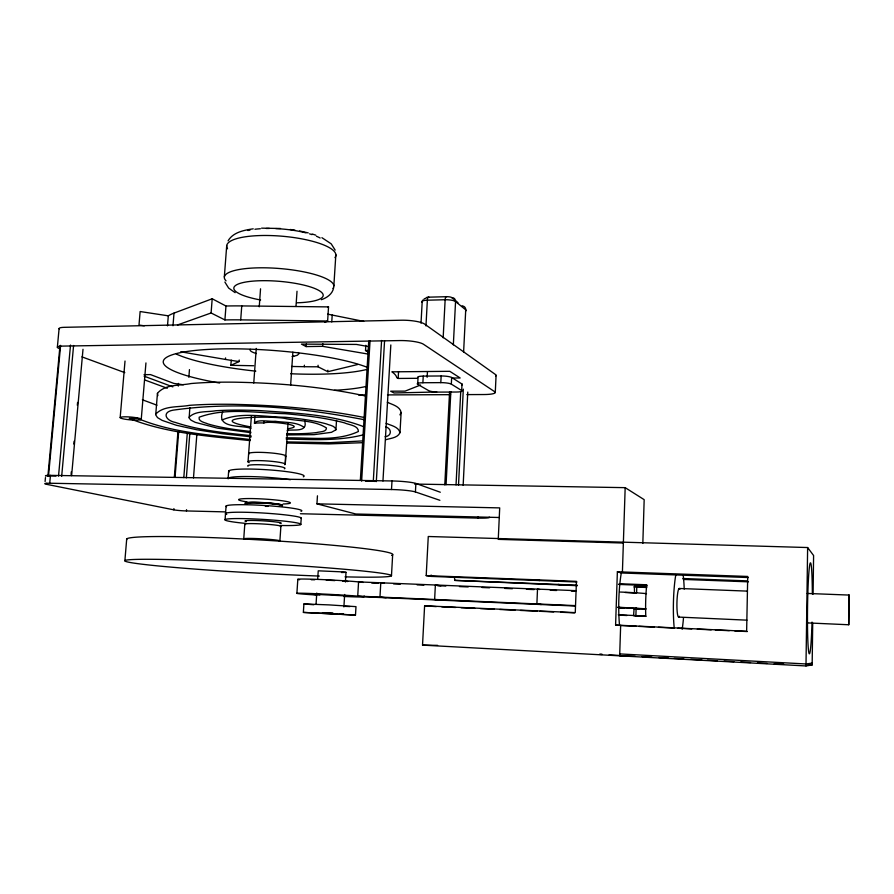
<?xml version="1.0" encoding="UTF-8"?>
<svg xmlns="http://www.w3.org/2000/svg" width="894" height="894" viewBox="0 0 894 894"><rect width="100%" height="100%" fill="white"/><g stroke="black" fill="none" stroke-linecap="round" stroke-linejoin="round"><path stroke-width="1.34" d="M426.203 575.602L576.44 581.346L575.267 612.625L424.605 605.808L422.527 645.122L805.986 665.952L807.628 547.541L428.271 536.501L426.203 575.602L430.897 576.395L576.954 581.994M805.986 665.952L812.154 664.935L812.713 623.107M813.093 594.141L813.596 555.52L807.628 547.541M635.88 616.122L636.137 607.898M636.606 592.811L636.819 585.95M642.831 543.429L644.172 499.657L625.174 487.655L414.559 484.067M620.659 625.308L619.665 655.827L635.187 656.285M622.414 571.97L625.174 487.655M615.597 625.062L617.374 571.791L747.719 576.451L746.635 631.298L615.597 625.062L618.223 625.331M285.242 464.344L285.599 456.409M300.429 513.737L478.156 518.107L478.223 516.777M495.276 392.488L496.081 375.368M463.159 485.286L467.774 392.064M444.787 484.906L449.57 392.008M446.061 484.716L450.844 391.65M461.684 390.533L451.325 384.129L451.66 377.491A8.348 1.52 3 0 0 441.155 375.972L423.242 376.106A8.314 1.509 3.1 0 0 418.034 377.749L417.666 384.342L428.751 390.678A8.124 1.397 3.1 0 0 438.943 392.097L456.309 392.03A8.158 1.408 2.9 0 0 461.684 390.533L462.008 384.04L451.66 377.491M453.336 344.894L455.56 301.546A4.157 3.833 -52.9 0 0 451.816 297.613A4.135 0.995 3 0 0 446.62 296.696L428.885 297.166A4.124 0.983 3.2 0 0 426.125 298.127M456.041 484.883L460.734 391.606M463.606 352.124L465.729 309.849A4.057 3.755 -52.7 0 0 462.064 305.983A4.045 0.95 2.9 0 1 462.232 306.206M458.51 485.14L463.315 389.158M451.325 384.129A8.348 1.486 3 0 0 440.809 382.632L441.155 375.972M443.156 337.809L445.145 299.736A4.168 1.274 88.5 0 1 446.62 296.696M439.893 500.305L415.419 491.946L415.878 483.453A18.606 1.944 3.1 0 0 391.997 480.961L50.455 475.362A11.264 1.006 4.4 0 0 45.963 476.167M417.666 384.342A8.314 1.464 3.1 0 1 422.884 382.744L423.242 376.106M425.969 325.919L427.354 300.194A4.157 1.319 88.4 0 1 428.885 297.166M427.142 377.279L427.433 371.904M391.471 575.814L392.656 554.761M385.828 439.725C390.589 438.216 397.785 437.926 399.987 432.674L401.127 412.514C400.076 406.278 392.153 404.624 387.292 402.233M421.018 323.17L422.158 302.384A4.124 3.788 -54.5 0 1 423.164 299.836M382.956 481.006L390.823 344.95M415.419 491.946A18.618 1.833 3.1 0 0 391.505 489.521L391.997 480.961M417.431 378.307L398.154 378.453L398.545 371.625M364.137 595.918L364.082 596.801L575.066 606.02M365.512 481.173L373.29 481.296L381.582 340.469M376.318 481.609L384.554 340.927M343.899 606.914L344.659 594.465M345.419 582.028L346.012 572.339L343.24 571.914L318.242 570.819L317.661 579.223M368.764 352.404L365.512 350.515L365.825 345.308M360.371 479.955L368.73 341.184M361.634 481.106L370.06 340.659M355.488 615.094L355.991 606.646L329.07 604.892L303.915 603.942L303.357 612.412L355.488 615.094L303.457 612.412M286.739 434.953L314.029 434.663L331.473 432.316L335.932 429.779L336.524 420.392M324.745 322.332L327.629 321.013L328.534 306.899L241.749 305.916A111.236 22.875 4.5 0 0 225.97 306.016L212.191 298.775L174.006 313.101A111.236 22.875 4.5 0 0 168.307 315.828L140.135 311.537L138.995 325.036L144.325 325.818M499.299 517.503L355.812 514.005L316.945 503.847L317.459 495.812M357.645 364.517L327.807 371.703L327.908 370.228M333.853 285.767L335.842 254.712M331.763 321.941L332.21 315.057A111.236 22.875 4.5 0 0 327.651 314.174M316.063 604.109L316.778 593.046M287.253 430.394C293.545 429.142 308.341 432.808 304.619 420.705M296.897 593.314L297.825 579.245M327.807 371.703L317.985 366.763L318.085 365.255M367.646 353.99L322.689 346.336L322.868 343.709M399.987 432.674C398.668 426.717 390.823 425.51 386.074 423.275M279.889 540.982L280.884 526.354M285.253 464.131L288.069 422.75M290.617 385.381L292.874 352.158M295.981 306.474L297.02 291.254M291.545 366.462L304.262 366.696L304.362 365.199M322.689 346.336L306.128 346.593L306.296 343.978M304.172 427.433C296.406 421.588 284.683 422.717 275.251 421.264C269.653 421.89 257.394 418.839 254.466 423.231A18.584 2.57 4 0 1 263.909 422.963L263.998 421.677M251.37 416.358L248.04 461.751M253.762 383.09L256.254 348.425M259.249 306.832L260.545 288.807M243.749 538.803L244.8 524.119M254.466 423.231L254.913 416.861M253.65 365.747L230.864 365.311L231.255 360.114M225.076 519.671L226.081 506.049M228.126 478.424L228.674 471.06M177.47 324.969L211.096 312.978L224.919 319.94A111.392 21.881 4.5 0 1 240.709 319.873L241.749 305.916M230.864 365.311L239.1 361.545L239.212 360.036M224.338 276.849L226.718 245.515M224.919 319.94L225.97 306.016M239.1 361.545A111.392 21.881 4.5 0 1 225.478 359.433L225.59 357.913M250.968 428.338C242.006 424.907 216.057 428.997 222.662 411.788M186.354 477.854L189.796 433.78M46.689 483.352L46.6 484.324L173.816 509.837A9.365 0.693 3.7 0 0 186.444 510.943L186.544 509.703M193.484 477.944L196.903 433.802M211.096 312.978L212.191 298.775M178.286 386.107L178.498 383.403M174.319 477.374L177.962 431.545M175.068 477.172L178.711 431.266M173.816 509.837L173.917 508.597M188.846 377.324L189.461 369.602M183.806 477.597L187.271 433.489M251.013 432.718L217.387 428.125L195.205 422.337L191.048 420.191L189.159 418.101L189.852 407.608M167.491 325.852L168.307 315.828M172.989 325.751L174.006 313.101M251.303 436.842L222.762 433.769L196.836 429.768L176.397 425.265L162.172 420.403L157.545 417.632L155.712 414.917L157.445 393.349C165.088 383.973 180.163 385.75 191.07 383.537C205.575 382.286 220.147 382.029 234.697 382.185C278.637 382.99 322.712 386.689 365.702 396.031M124.892 560.616L126.713 538.903M141.241 419.398A10.583 1.419 4.7 0 0 125.864 416.816A10.583 1.419 4.7 0 0 125.026 419.208A10.583 1.419 4.7 0 0 141.241 419.398L145.945 362.93M120.176 417.576L125.015 361.031M58.523 476.089L70.514 345.062M61.664 476.39L73.587 345.486M71.073 474.535L71.33 471.764M73.822 444.039L74.079 441.256M77.32 405.217L77.577 402.445M71.609 475.686L83.008 349.297M300.708 524.577L301.3 518.151M57.361 347.252L59.093 328.579M45.091 481.52L45.46 477.597M47.896 476.156L59.965 345.833M47.572 476.066L48.522 475.932L60.602 345.352M46.6 484.324A11.276 0.95 4.3 0 1 49.729 483.241L50.455 475.362M157.445 393.349L157.88 395.606M401.127 412.514L399.92 414.85M189.092 417.23C195.585 410.514 207.173 412.29 215.778 410.737C230.54 409.832 245.347 410.011 260.109 410.614C294.942 413.173 331.149 414.112 364.07 426.84M333.585 287.935C332.456 294.037 326.869 297.825 321.359 299.702M155.746 414.112C163.814 405.395 178.487 407.418 189.36 405.351C203.899 404.278 218.494 404.122 233.055 404.323C277.084 405.273 321.203 408.826 364.417 417.532M335.932 429.779C335.395 425.656 329.294 425.287 326.198 423.845C312.833 420.214 299.021 418.604 285.264 417.274C264.691 417.062 241.201 411.665 222.047 419.99M250.208 349.286L250.052 349.755A25.926 4.962 4.4 0 0 256.41 353.566M848.752 624.761L849.009 595.069L848.752 624.761L806.913 622.872M228.082 240.832C233.155 232.149 244.129 230.194 253.225 228.819M327.819 307.245L328.534 306.899M420.593 385.001L405.094 391.125L390.656 391.192L394.031 392.969L436.741 391.985M385.035 436.73C392.12 436.071 391.851 428.416 385.716 426.863M363.266 434.83C338.2 441.278 311.872 439.524 286.214 439.077M263.909 422.963C268.245 420.593 310.229 425.633 287.51 428.774M293.69 356.248L297.3 355.264L298.797 353.946A25.915 4.951 4.4 0 0 298.104 352.493M812.177 663.102L806.019 663.963L619.732 653.916M783.602 663.929L774.148 663.829M363.31 440.887L329.998 442.631L287.298 441.915M362.685 442.686L328.579 443.927L286.65 443.011M365.512 350.515L368.239 350.482M261.584 228.16L280.493 228.495M144.057 374.664L150.527 374.608L173.838 383.414L183.382 384.8M452.353 378.039L460.142 377.983L449.794 371.312L391.874 371.837A125.451 22.316 4.3 0 1 396.746 377.659L398.154 378.453M422.884 382.744L440.809 382.632M602.02 654.341L599.561 654.352L602.288 654.509M358.561 395.003L366.428 394.98M387.482 394.902L450.576 394.667M466.813 394.6L484.067 394.533A15.511 2.693 2.7 0 0 494.706 391.717L423.454 344.235A18.338 3.744 3.4 0 0 399.987 340.569L62.39 346.101A11.119 1.944 5.8 0 0 59.183 348.504M645.736 609.172L634.572 608.881M240.709 319.873L327.629 321.013M48.522 475.932L56.031 476.055M341.452 572.529L346.012 572.339M422.527 645.122L437.602 645.367M286.818 433.691C296.73 433.847 306.687 433.813 316.543 432.573C319.393 431.634 326.791 432.182 326.444 427.969C314.911 420.493 299.747 421.119 286.572 418.839C276.861 415.397 196.591 416.962 250.923 426.952M49.729 483.241L391.505 489.521M373.29 481.296L375.312 481.43M316.945 503.847L499.701 507.893L498.26 539.361L623.364 543.027M186.444 510.943L225.109 511.882M617.855 607.417L639.724 608.691L633.567 608.646M343.754 596.197L352.605 596.276L308.609 593.962L319.862 594.968M286.147 437.904C309.994 437.378 336.423 441.815 358.382 431.5C358.505 425.365 348.727 424.918 344.481 422.851C325.014 417.699 304.921 415.475 284.918 413.665C256.723 413.062 226.115 407.273 199.183 417.207C197.82 421.622 205.262 422.605 208.168 424.002C221.98 428.081 236.34 429.858 250.611 431.444M617.374 571.791L621.296 572.976L748.423 577.546M682.781 578.519L747.228 580.876M683.329 579.424L748.457 581.826M350.001 606.568L344.592 606.356M619.307 583.715L646.731 584.777A37.827 6.09 -88.6 0 0 645.781 616.044L618.279 614.793M618.492 584.408L646.965 585.503M634.516 586.33L646.82 586.81M679.228 588.476L747.418 591.124M807.26 593.448L849.009 595.069M634.081 586.978L646.63 587.47M454.532 577.893A41.906 12.784 -87.6 0 1 454.7 580.385L577.245 585.168M577.435 585.693L454.7 580.385M575.959 590.666L358.572 581.905L357.723 596.119L575.401 605.618M371.759 583.033L378.631 583.313M393.572 583.916L400.266 584.184M417.107 584.866L423.879 585.134M437.479 585.693L445.838 586.028M459.471 586.576L468.199 586.933M481.989 587.492L489.543 587.794M504.73 588.408L512.363 588.721M526.432 589.28L534.131 589.593M550.257 590.252L556.571 590.498M571.367 591.102L575.613 591.269M617.821 607.205L646.027 608.803M339.832 613.72L343.497 613.843L342.581 613.742M625.308 592.51L636.383 593.158M678.602 617.072L746.948 620.157M436.272 606.613L424.605 605.808M441.792 606.858L455.605 607.484M461.125 607.73L474.938 608.356M480.458 608.613L494.27 609.239M499.791 609.484L514.978 610.166M520.498 610.423L534.31 611.049M539.842 611.295L553.677 611.921M560.594 612.234L574.44 612.859M618.838 615.139L626.996 615.508M633.79 615.821L646.027 616.368M620.928 625.532L636.204 626.258M638.986 626.392L654.263 627.119M658.431 627.32L673.718 628.046M677.887 628.247L691.777 628.907M697.331 629.175L711.222 629.834M715.39 630.024L729.28 630.695M734.834 630.952L747.339 631.555M325.639 612.803L332.803 613.172M333.294 613.418L322.365 612.848M623.978 608.233L618.983 607.954M619.944 608.199L622.023 608.311M807.975 664.711L812.154 664.935M609.093 654.877L618.637 655.391M642.127 656.665L651.86 657.191M658.811 657.571L668.533 658.096M674.098 658.397L683.821 658.923M690.771 659.303L701.891 659.906M707.445 660.208L717.167 660.733M724.118 661.113L733.851 661.638M740.791 662.018L750.524 662.543M757.475 662.923L767.197 663.449M313.861 604.746L303.949 603.975M250.141 440.641C209.654 436.183 167.122 433.612 129.239 418.414A18.26 2.47 4.8 0 0 137.62 418.392C173.09 433.232 212.481 435.166 250.253 439.535M250.946 435.646C225.512 432.953 199.653 430.517 175.258 422.404C164.842 420.381 161.378 411.151 175.269 409.865C237.994 401.272 302.351 407.809 364.227 419.699M386.096 597.762L379.972 597.091L380.788 582.799L384.454 583.313M534.735 610.792L537.216 611.083M440.161 600.131L434.629 599.472L435.378 585L440.898 585.827M541.272 604.545L536.892 603.942L537.506 589.112L539.685 589.515M290.226 229.49L294.986 230.171M180.7 351.789L225.478 359.433M368.54 346.593L356.449 344.436L301.434 344.112L306.128 346.593M332.21 315.057L363.713 321.393M299.613 230.976L308.24 232.898M536.02 579.804L539.685 580.564M558.236 584.43L561.287 585.056M156.998 405.206L142.369 399.774M312.162 233.993L315.772 235.167M415.878 483.453L440.306 492.236M81.913 356.862L124.802 372.63M144.828 379.995L167.279 388.264M144.102 376.162L172.844 386.867M321.918 237.681L331.193 243.838L335.161 250.096M235.144 292.662L228.64 288.069L224.886 282.068M451.816 297.613L453.861 299.289M455.918 300.965L457.963 302.641M430.897 576.395A41.906 12.784 -87.6 0 1 431.143 575.021M812.031 622.079A45.482 2.391 -89.3 0 1 808.087 645.468A45.482 2.391 -89.3 0 1 808.925 571.881A45.482 2.391 -89.3 0 1 812.355 593.985M634.338 586.352A43.694 7.789 -88.5 0 1 634.472 591.727M634.058 608.747A43.694 7.789 -88.5 0 1 633.578 615.295M619.542 625.465A43.694 7.789 -88.5 0 1 621.296 572.976M227.557 248.789A54.791 14.393 5 0 1 281.319 236.15A54.791 14.393 5 0 1 334.959 257.617M247.906 230.507A44.588 12.024 5.1 0 1 250.074 230.037M254.924 229.255A44.588 12.024 5.1 0 1 260.366 228.73M266.289 228.473A44.588 12.024 5.1 0 1 269.385 228.439M275.777 228.596A44.588 12.024 5.1 0 1 305.994 232.876M309.525 233.848A44.588 12.024 5.1 0 1 311.995 234.619M316.442 236.262A44.588 12.024 5.1 0 1 320.141 237.994M226.037 280.85A54.97 13.231 4.8 0 1 277.106 268.334A54.97 13.231 4.8 0 1 332.981 288.438M260.601 299.982A44.823 10.471 4.8 0 1 243.146 282.549A44.823 10.471 4.8 0 1 313.626 288.047A44.823 10.471 4.8 0 1 296.663 302.798M495.757 375.916A15.489 2.872 2.7 0 0 495.511 374.552L424.561 324.053A18.293 4.001 3.4 0 0 401.149 320.22L64.122 327.327A11.097 2.079 6 0 0 59.328 329.026M366.607 369.501A108.912 20.741 4.4 0 1 290.706 373.748M255.807 371.144A108.912 20.741 4.4 0 1 176.286 354.058M365.579 386.566A109.113 19.389 4.3 0 1 334.457 390.287M219.633 383.023A109.113 19.389 4.3 0 1 194.624 350.504A109.113 19.389 4.3 0 1 366.719 367.121M679.339 616.29A14.315 2.034 -88.7 0 1 676.937 602.802A14.315 2.034 -88.7 0 1 679.932 589.235M293.701 356.248A23.59 4.504 4.4 0 1 292.126 356.482M317.985 366.763A111.392 21.881 4.5 0 1 304.262 366.696M422.158 302.384A8.247 1.944 3.2 0 1 427.354 300.194L445.145 299.736A8.281 1.967 3 0 1 455.56 301.546L465.729 309.849A8.08 1.866 2.9 0 1 465.483 311.078M424.102 298.987A4.124 3.788 -54.5 0 1 425.198 298.462M462.008 384.04A8.147 1.453 2.9 0 1 461.773 385.001M489.174 517.145A15.712 1.307 2.8 0 1 478.156 518.107M246.979 501.836A25.993 2.213 3.6 0 1 245.504 498.606A25.993 2.213 3.6 0 1 282.336 500.785A25.993 2.213 3.6 0 1 283.174 503.981M126.814 539.63A133.295 6.962 3.3 0 1 264.311 540.177A133.295 6.962 3.3 0 1 391.617 555.386M319.314 576.06A133.586 4.962 3.2 0 1 124.825 560.974A133.586 4.962 3.2 0 1 311.984 566.695A133.586 4.962 3.2 0 1 345.017 576.854M299.568 579.725A33.704 1.05 3 0 1 320.6 579.513A33.704 1.05 3 0 1 363.299 582.441M316.275 595.013A33.748 0.715 3 0 1 304.418 593.292A33.748 0.715 3 0 1 357.555 596.108A33.748 0.715 3 0 1 343.587 596.454M311.313 579.759A22.015 0.682 3 0 1 314.766 579.77M326.276 580.161A22.015 0.682 3 0 1 334.859 580.597M342.558 581.1A22.015 0.682 3 0 1 347.732 581.502M620.302 592.051A21.277 0.704 2.7 0 1 646.485 593.661M683.105 574.607A38.051 5.42 -88.7 0 1 684.212 589.124M683.519 617.62A38.051 5.42 -88.7 0 1 682.178 629.208M674.255 628.292A38.051 5.42 -88.7 0 1 675.853 574.518M247.225 503.881A18.74 1.553 3.5 0 1 260.724 502.462A18.74 1.553 3.5 0 1 282.247 505.557A18.048 1.497 3.5 0 0 262.199 502.696A18.048 1.497 3.5 0 0 247.303 503.758M247.314 504.25A18.74 1.553 3.5 0 1 260.59 502.797A18.74 1.553 3.5 0 1 282.225 505.903A18.048 1.486 3.5 0 0 262.177 503.031A18.048 1.486 3.5 0 0 247.28 504.093M245.537 524.543A18.092 1.229 3.4 0 1 262.512 523.973A18.092 1.229 3.4 0 1 280.347 526.566M244.487 539.16A18.115 1.039 3.3 0 1 261.473 538.814A18.115 1.039 3.3 0 1 279.353 541.161M226.741 514.374A37.961 2.827 3.5 0 1 260.4 512.865A37.961 2.827 3.5 0 1 301.122 518.431M226.517 506.686A37.939 3.028 3.5 0 1 264.713 505.512A37.939 3.028 3.5 0 1 301.032 511.368M245.861 523.415A37.995 2.66 3.4 0 1 233.233 518.621A37.995 2.66 3.4 0 1 291.969 522.074A37.995 2.66 3.4 0 1 281.096 525.493M265.451 506.216A18.74 1.509 3.5 0 1 268.021 506.406M246.375 521.604A18.081 1.263 3.4 0 1 262.691 520.822A18.081 1.263 3.4 0 1 280.046 523.571M265.429 506.362A18.059 1.453 3.5 0 1 266.323 506.429M248.018 466.255A18.662 2.034 3.8 0 1 267.161 465.103A18.662 2.034 3.8 0 1 284.381 468.78M248.901 454.018A18.64 2.201 3.8 0 1 268.032 452.71A18.64 2.201 3.8 0 1 285.22 456.599M249.225 462.623A18.662 2.09 3.8 0 1 265.697 460.868A18.662 2.09 3.8 0 1 284.661 464.724M228.149 478.815A37.827 3.755 3.7 0 1 249.091 476.558A37.827 3.755 3.7 0 1 290.371 479.698M229.087 471.887A37.805 3.956 3.7 0 1 267.217 469.763A37.805 3.956 3.7 0 1 303.312 476.837"/></g></svg>
